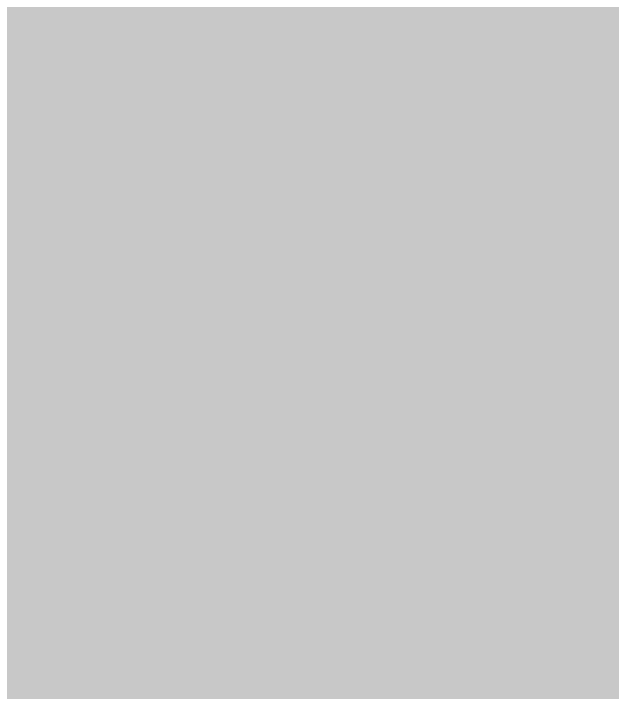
# Model space of a CAD drawing. Header units: metres. Extents: x 2773 to 296211, y -82189 to 61223.
# Drawn here: x 36036.535 to 36039.334, y 34635.883 to 34639.058 of the extents above; entities that cross this region are included whole.
import ezdxf

# ---------------------------------------------------------------- set-up
doc = ezdxf.new("R2010")
doc.units = ezdxf.units.M
doc.header["$LTSCALE"] = 0.5
doc.layers.add('KON_SCHRAFF', color=1, linetype='Continuous')

msp = doc.modelspace()

# ---------------------------------------------------------------- hatches: boundary and pattern name
at = {"layer": 'KON_SCHRAFF', "true_color": 0x636466}
h = msp.add_hatch(color=251, dxfattribs=at)
h.dxf.hatch_style = 1
h.paths.add_polyline_path([(44270.0615, 38009.7964), (38435.3528, 38019.7116), (38435.3528, 37949.7964), (38495.3528, 37949.7964), (44270.0615, 37949.7964)])
h.paths.add_polyline_path([(40198.1071, 37949.7964), (40138.1071, 37949.7964), (40132.5844, 34699.8869), (40198.1071, 34699.8869)])
h.paths.add_polyline_path([(41941.7128, 37949.7964), (41881.7128, 37949.7964), (41879.752, 36795.9208), (41939.7518, 36795.8189)])
h.paths.add_polyline_path([(43001.7129, 37949.7964), (42941.7128, 37949.7964), (42939.7518, 36795.8126), (42999.7517, 36795.7107)])
h.paths.add_polyline_path([(44270.0615, 37949.7964), (44210.0615, 37949.7964), (44204.5321, 34695.9302), (44270.0615, 34695.8189)])
h.paths.add_polyline_path([(44270.0615, 34695.8189), (44204.5321, 34695.9302), (42996.1869, 34697.9836), (42996.0813, 34635.8189), (44270.0615, 34635.8189)])
h.paths.add_polyline_path([(41876.1901, 34699.8869), (40198.1071, 34699.8869), (40198.1071, 34695.8189), (40132.5777, 34695.9302), (40132.5844, 34699.8869), (38435.3528, 34699.8869), (38435.3528, 34635.8189), (41876.0812, 34635.8189)])
h.paths.add_polyline_path([(38495.3528, 37949.7964), (38435.3528, 37949.7964), (38435.3528, 34699.8869), (38495.3528, 34699.8869)])
h.paths.add_polyline_path([(38113.2802, 34703.1315), (37968.6139, 34703.1315), (37968.6139, 34635.8189), (38113.2802, 34635.8189)])
h.paths.add_polyline_path([(37616.5413, 34699.8869), (37468.898, 34699.8869), (37468.898, 34635.8189), (37616.5413, 34635.8189)])
h.paths.add_polyline_path([(37114.4315, 34699.8869), (37055.3887, 34699.8869), (36033.8327, 34699.8869), (36033.8327, 34635.8189), (37114.4315, 34635.8189)])
h.paths.add_polyline_path([(37114.4315, 37949.7964), (37054.5193, 37949.7964), (37055.3887, 34699.8869), (37114.4315, 34699.8869)])
h.paths.add_polyline_path([(36093.8116, 37949.7964), (36033.8327, 37949.7964), (36033.8327, 34699.8869), (36093.8116, 34699.8869)])
h.paths.add_polyline_path([(37114.4315, 38022.3506), (36033.8327, 38024.5095), (36033.8327, 37949.7964), (36093.8116, 37951.3893), (36093.8116, 37949.7964), (37114.4315, 37949.7964)])
h.paths.add_polyline_path([(37616.5413, 38022.3517), (37468.898, 38022.3517), (37468.898, 37949.7964), (37616.5413, 37949.7964)])
h.paths.add_polyline_path([(38113.2802, 38022.3517), (37968.6139, 38022.3517), (37968.6139, 37949.7964), (38113.2802, 37949.7964)])
h.paths.add_polyline_path([(46310.7148, 38003.9776), (46166.0485, 38004.2666), (45981.7687, 38004.2666), (45981.7687, 37942.9037), (46041.7687, 37942.9037), (46310.7148, 37942.9037)])
h.paths.add_polyline_path([(46041.7687, 37942.9037), (45981.7687, 37942.9037), (45981.7687, 34695.8106), (46041.7687, 34695.8106)])
h.paths.add_polyline_path([(46848.23, 38002.9037), (46662.7874, 38003.2742), (46662.7874, 37942.9037), (46848.23, 37942.9037)])
h.paths.add_polyline_path([(46848.23, 37942.9037), (46788.23, 37942.9037), (46788.23, 34695.8106), (46848.23, 34695.8106), (46848.23, 34695.8189)])
h.paths.add_polyline_path([(46310.7148, 34695.8106), (45981.8521, 34695.8106), (45981.7687, 34635.8107), (46310.7148, 34635.3535)])

doc.saveas('drawing.dxf')
